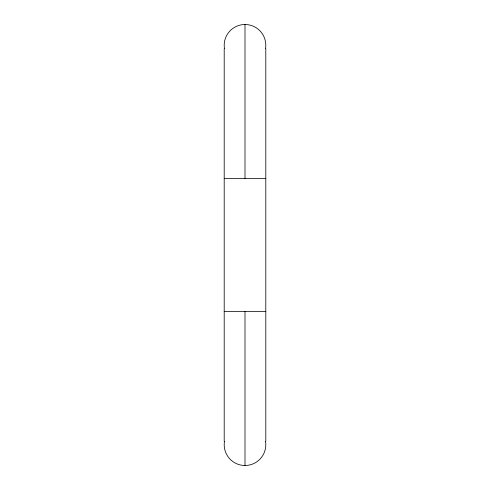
<?xml version="1.0" encoding="UTF-8"?>
<svg xmlns="http://www.w3.org/2000/svg" width="490" height="490" viewBox="0 0 490 490"><rect width="100%" height="100%" fill="white"/><g stroke="black" fill="none" stroke-linecap="round" stroke-linejoin="round"><path stroke-width="0.73" d="M224.2 178.434L265.8 178.434M224.2 311.567L265.8 311.567M265.8 48.786L265.8 441.214M224.475 48.694A20.801 20.801 0 0 1 245 24.5L245 178.434M245 311.567L245 465.5A20.801 20.801 0 0 0 265.525 441.306M224.2 48.786L224.2 441.214M245 465.5A20.801 20.801 0 0 1 224.475 441.306M245 24.5A20.801 20.801 0 0 1 265.525 48.694"/></g></svg>
